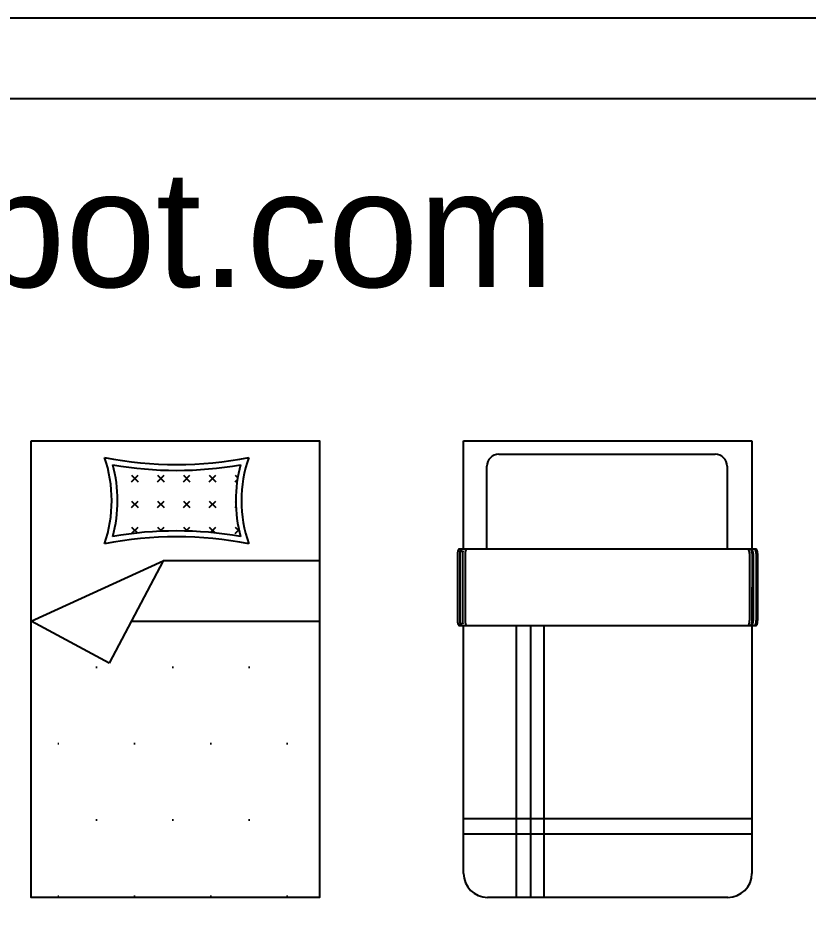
# Model space of a CAD drawing. Header units: inches. Extents: x 8.1 to 50.6, y 12.7 to 37.5.
# Drawn here: x 15.957 to 19.246, y 33.798 to 37.522 of the extents above; entities that cross this region are included whole.
import ezdxf

# ---------------------------------------------------------------- set-up
doc = ezdxf.new("R2010")
doc.units = ezdxf.units.IN
doc.header["$MEASUREMENT"] = 0
for name, color, linetype in [('02', 2, 'Continuous'), ('4', 4, 'Continuous'), ('kadrbm', 4, 'Continuous')]:
    doc.layers.add(name, color=color, linetype=linetype)
doc.styles.add('bmmm', font='swissel.ttf')

# ---------------------------------------------------------------- blocks, each defined once
blk = doc.blocks.new('kadrbm')
at = {"layer": 'kadrbm', "color": 4}
blk.add_lwpolyline([(0, 0), (0, 24.7972), (21, 24.7972), (21, 0), (0, 0)], close=True, dxfattribs=at)
blk.add_lwpolyline([(20.6631, 0.3257), (20.6631, 24.4603), (0.3369, 24.4603), (0.3369, 0.3257), (20.6631, 0.3257)], dxfattribs=at)
at = {"layer": 'kadrbm', "color": 211, "true_color": 0xf674fb, "style": 'bmmm'}
blk.add_text('www.cad-libraries.blogspot.com', height=0.485134, dxfattribs=at).set_placement((0.5726, 23.6772))

msp = doc.modelspace()

# ---------------------------------------------------------------- hatches: boundary and pattern name
at = {"layer": '4'}
h = msp.add_hatch(dxfattribs=at)
h.set_pattern_fill('CROSS', color=256, scale=0.012, angle=315, style=0)
h.set_pattern_definition([(315, (24.51261, 43.701605), (0.10776307, -3e-17), [0.0381, -0.1143]), (45, (24.51261, 43.674664), (3e-17, 0.10776307), [0.0381, -0.1143])])
h.paths.add_polyline_path([(16.8832, 35.3646, -0.130945), (16.8832, 35.6628, -0.086916), (16.3522, 35.6628, -0.130945), (16.3522, 35.3646, -0.086916)])
h = msp.add_hatch(dxfattribs=at)
h.set_pattern_fill('DOTS', color=256, scale=0.2, style=0)
h.set_pattern_definition([(0, (-95.31747, 53.55338), (0.15875, 0.3175), [0, -0.3175])])
h.paths.add_polyline_path([(16.3372, 34.8379), (16.0122, 35.0129), (16.0122, 33.8629), (17.2122, 33.8629), (17.2122, 35.0129), (16.4298, 35.0129)])

# ---------------------------------------------------------------- linework, layer by layer
at = {"layer": '02'}
for points in [[(18.0906, 34.994), (18.0906, 33.8629)], [(19.0122, 34.1895), (17.8122, 34.1895)]]:
    msp.add_lwpolyline(points, dxfattribs=at)
at = {"layer": '4'}
for p, q in [((17.8122, 35.7629), (19.012, 35.7629)), ((17.8122, 35.3123), (17.8122, 35.7629)), ((17.959, 35.7068), (18.8592, 35.7068)), ((17.909, 35.3123), (17.909, 35.6568)), ((18.9092, 35.6568), (18.9092, 35.3123)), ((19.0306, 35.3123), (17.7922, 35.3123)), ((17.787, 35.2932), (17.787, 35.0156)), ((17.7961, 35.2932), (17.7961, 35.0156)), ((17.8078, 35.2932), (17.8078, 35.0156)), ((17.8186, 35.2932), (17.8186, 35.0156)), ((19.002, 35.2932), (19.002, 35.0156)), ((19.0126, 35.2932), (19.0125, 35.0156)), ((19.0172, 35.2932), (19.0172, 35.0156)), ((19.0296, 35.2932), (19.0296, 35.0156)), ((19.0357, 35.2932), (19.0357, 35.0156)), ((16.0122, 35.0129), (16.5622, 35.2629)), ((16.5622, 35.2629), (16.3372, 34.8379)), ((17.2122, 35.2629), (16.5622, 35.2629)), ((16.3372, 34.8379), (16.0122, 35.0129)), ((16.4298, 35.0129), (17.2122, 35.0129)), ((17.7922, 34.994), (19.0306, 34.994)), ((17.8122, 33.9629), (17.8122, 34.9935)), ((19.0122, 34.994), (19.0122, 33.9629)), ((18.9122, 33.8629), (17.9122, 33.8629))]:
    msp.add_line(p, q, dxfattribs=at)
for points in [[(16.0122, 35.7629), (17.2122, 35.7629), (17.2122, 33.8629), (16.0122, 33.8629), (16.0122, 35.7629)], [(19.012, 35.7629), (19.0122, 35.3123)], [(17.7922, 35.3123), (17.7918, 35.3118), (17.7915, 35.3112), (17.7911, 35.3107), (17.7908, 35.3101), (17.7905, 35.3096), (17.7902, 35.309), (17.79, 35.3084), (17.7897, 35.3078), (17.7894, 35.3072), (17.7892, 35.3066), (17.789, 35.306), (17.7887, 35.3054), (17.7885, 35.3048), (17.7883, 35.3042), (17.7882, 35.3036), (17.788, 35.3029), (17.7878, 35.3023), (17.7877, 35.3017), (17.7876, 35.301), (17.7875, 35.3004), (17.7874, 35.2997), (17.7873, 35.2991), (17.7872, 35.2984), (17.7871, 35.2978), (17.7871, 35.2971), (17.787, 35.2965), (17.787, 35.2958), (17.787, 35.2952), (17.787, 35.2945), (17.787, 35.2939), (17.787, 35.2932)], [(17.8012, 35.3123), (17.8009, 35.3118), (17.8006, 35.3112), (17.8002, 35.3107), (17.7999, 35.3101), (17.7996, 35.3096), (17.7993, 35.309), (17.7991, 35.3084), (17.7988, 35.3078), (17.7985, 35.3072), (17.7983, 35.3066), (17.7981, 35.306), (17.7978, 35.3054), (17.7976, 35.3048), (17.7974, 35.3042), (17.7973, 35.3036), (17.7971, 35.3029), (17.7969, 35.3023), (17.7968, 35.3017), (17.7967, 35.301), (17.7965, 35.3004), (17.7964, 35.2997), (17.7964, 35.2991), (17.7963, 35.2984), (17.7962, 35.2978), (17.7962, 35.2971), (17.7961, 35.2965), (17.7961, 35.2958), (17.7961, 35.2952), (17.7961, 35.2945), (17.7961, 35.2939), (17.7961, 35.2932)], [(17.8029, 35.3123), (17.8026, 35.3118), (17.8023, 35.3112), (17.8019, 35.3107), (17.8016, 35.3101), (17.8013, 35.3096), (17.801, 35.309), (17.8007, 35.3084), (17.8005, 35.3078), (17.8002, 35.3072), (17.8, 35.3066), (17.7997, 35.306), (17.7995, 35.3054), (17.7993, 35.3048), (17.7991, 35.3042), (17.7989, 35.3036), (17.8088, 35.3029), (17.8086, 35.3023), (17.8085, 35.3017), (17.8084, 35.301), (17.8082, 35.3004), (17.8081, 35.2997), (17.808, 35.2991), (17.808, 35.2984), (17.8079, 35.2978), (17.8078, 35.2971), (17.8078, 35.2965), (17.8078, 35.2958), (17.8078, 35.2952), (17.8078, 35.2945), (17.8078, 35.2939), (17.8078, 35.2932)], [(17.8237, 35.3123), (17.8234, 35.3118), (17.823, 35.3112), (17.8227, 35.3107), (17.8224, 35.3101), (17.8221, 35.3096), (17.8218, 35.309), (17.8215, 35.3084), (17.8213, 35.3078), (17.821, 35.3072), (17.8208, 35.3066), (17.8205, 35.306), (17.8203, 35.3054), (17.8201, 35.3048), (17.8199, 35.3042), (17.8197, 35.3036), (17.8196, 35.3029), (17.8194, 35.3023), (17.8193, 35.3017), (17.8191, 35.301), (17.819, 35.3004), (17.8189, 35.2997), (17.8188, 35.2991), (17.8187, 35.2984), (17.8187, 35.2978), (17.8186, 35.2971), (17.8186, 35.2965), (17.8186, 35.2958), (17.8186, 35.2952), (17.8186, 35.2945), (17.8186, 35.2939), (17.8186, 35.2932)], [(19.002, 35.2932), (19.0021, 35.2939), (19.0021, 35.2945), (19.0021, 35.2952), (19.0021, 35.2958), (19.002, 35.2965), (19.002, 35.2971), (19.002, 35.2978), (19.0019, 35.2984), (19.0018, 35.2991), (19.0017, 35.2997), (19.0016, 35.3004), (19.0015, 35.301), (19.0014, 35.3017), (19.0012, 35.3023), (19.0011, 35.3029), (19.0009, 35.3036), (19.0007, 35.3042), (19.0005, 35.3048), (19.0003, 35.3054), (19.0001, 35.306), (18.9999, 35.3066), (18.9996, 35.3072), (18.9994, 35.3078), (18.9991, 35.3084), (18.9988, 35.309), (18.9985, 35.3096), (18.9982, 35.3101), (18.9979, 35.3107), (18.9976, 35.3112), (18.9973, 35.3118), (18.9969, 35.3123)], [(19.0126, 35.2932), (19.0126, 35.2939), (19.0126, 35.2945), (19.0126, 35.2952), (19.0126, 35.2958), (19.0126, 35.2965), (19.0125, 35.2971), (19.0125, 35.2978), (19.0124, 35.2984), (19.0123, 35.2991), (19.0122, 35.2997), (19.0121, 35.3004), (19.012, 35.301), (19.0119, 35.3017), (19.0118, 35.3023), (19.0116, 35.3029), (19.0114, 35.3036), (19.0112, 35.3042), (19.0111, 35.3048), (19.0108, 35.3054), (19.0106, 35.306), (19.0104, 35.3066), (19.0102, 35.3072), (19.0099, 35.3078), (19.0096, 35.3084), (19.0093, 35.309), (19.0091, 35.3096), (19.0088, 35.3101), (19.0084, 35.3107), (19.0081, 35.3112), (19.0078, 35.3118), (19.0074, 35.3123)], [(19.0172, 35.2932), (19.0173, 35.2939), (19.0173, 35.2945), (19.0173, 35.2952), (19.0173, 35.2958), (19.0172, 35.2965), (19.0172, 35.2971), (19.0172, 35.2978), (19.0171, 35.2984), (19.017, 35.2991), (19.0169, 35.2997), (19.0168, 35.3004), (19.0167, 35.301), (19.0166, 35.3017), (19.0164, 35.3023), (19.0163, 35.3029), (19.0161, 35.3036), (19.0159, 35.3042), (19.0157, 35.3048), (19.0155, 35.3054), (19.0153, 35.306), (19.0151, 35.3066), (19.0148, 35.3072), (19.0146, 35.3078), (19.0143, 35.3084), (19.014, 35.309), (19.0137, 35.3096), (19.0134, 35.3101), (19.0131, 35.3107), (19.0128, 35.3112), (19.0125, 35.3118), (19.0121, 35.3123)], [(19.0296, 35.2932), (19.0296, 35.2939), (19.0296, 35.2945), (19.0296, 35.2952), (19.0296, 35.2958), (19.0296, 35.2965), (19.0295, 35.2971), (19.0295, 35.2978), (19.0294, 35.2984), (19.0294, 35.2991), (19.0293, 35.2997), (19.0292, 35.3004), (19.029, 35.301), (19.0289, 35.3017), (19.0288, 35.3023), (19.0286, 35.3029), (19.0284, 35.3036), (19.0283, 35.3042), (19.0281, 35.3048), (19.0279, 35.3054), (19.0276, 35.306), (19.0274, 35.3066), (19.0272, 35.3072), (19.0269, 35.3078), (19.0266, 35.3084), (19.0264, 35.309), (19.0261, 35.3096), (19.0258, 35.3101), (19.0255, 35.3107), (19.0251, 35.3112), (19.0248, 35.3118), (19.0244, 35.3123)], [(19.0357, 35.2932), (19.0358, 35.2939), (19.0358, 35.2945), (19.0358, 35.2952), (19.0358, 35.2958), (19.0357, 35.2965), (19.0357, 35.2971), (19.0357, 35.2978), (19.0356, 35.2984), (19.0355, 35.2991), (19.0354, 35.2997), (19.0353, 35.3004), (19.0352, 35.301), (19.0351, 35.3017), (19.0349, 35.3023), (19.0348, 35.3029), (19.0346, 35.3036), (19.0344, 35.3042), (19.0342, 35.3048), (19.034, 35.3054), (19.0338, 35.306), (19.0336, 35.3066), (19.0333, 35.3072), (19.0331, 35.3078), (19.0328, 35.3084), (19.0325, 35.309), (19.0322, 35.3096), (19.0319, 35.3101), (19.0316, 35.3107), (19.0313, 35.3112), (19.031, 35.3118), (19.0306, 35.3123)], [(17.787, 35.0156), (17.787, 35.0149), (17.7869, 35.0142), (17.7868, 35.0134), (17.7868, 35.0127), (17.7867, 35.012), (17.7867, 35.0112), (17.7867, 35.0105), (17.7868, 35.0097), (17.7868, 35.009), (17.7869, 35.0083), (17.787, 35.0075), (17.7871, 35.0068), (17.7872, 35.0061), (17.7873, 35.0053), (17.7875, 35.0046), (17.7876, 35.0039), (17.7878, 35.0032), (17.788, 35.0025), (17.7882, 35.0018), (17.7885, 35.0011), (17.7887, 35.0004), (17.789, 34.9997), (17.7893, 34.999), (17.7896, 34.9984), (17.7899, 34.9977), (17.7903, 34.9971), (17.7906, 34.9964), (17.791, 34.9958), (17.7914, 34.9952), (17.7917, 34.9946), (17.7922, 34.994)], [(17.7961, 35.0156), (17.796, 35.0149), (17.796, 35.0142), (17.7959, 35.0134), (17.7959, 35.0127), (17.7958, 35.012), (17.7958, 35.0112), (17.7958, 35.0105), (17.7959, 35.0097), (17.7959, 35.009), (17.796, 35.0083), (17.796, 35.0075), (17.7961, 35.0068), (17.7963, 35.0061), (17.7964, 35.0053), (17.7966, 35.0046), (17.7967, 35.0039), (17.7969, 35.0032), (17.7971, 35.0025), (17.7973, 35.0018), (17.7976, 35.0011), (17.7978, 35.0004), (17.7981, 34.9997), (17.7984, 34.999), (17.7987, 34.9984), (17.799, 34.9977), (17.7993, 34.9971), (17.7997, 34.9964), (17.8001, 34.9958), (17.8004, 34.9952), (17.8008, 34.9946), (17.8012, 34.994)], [(17.8078, 35.0156), (17.8077, 35.0149), (17.8077, 35.0142), (17.8076, 35.0134), (17.8075, 35.0127), (17.8075, 35.012), (17.8075, 35.0112), (17.8075, 35.0105), (17.8075, 35.0097), (17.8076, 35.009), (17.8077, 35.0083), (17.8077, 35.0075), (17.8078, 35.0068), (17.808, 35.0061), (17.8081, 35.0053), (17.8082, 35.0046), (17.8084, 35.0039), (17.8086, 35.0032), (17.8088, 35.0025), (17.799, 35.0018), (17.7993, 35.0011), (17.7995, 35.0004), (17.7998, 34.9997), (17.8001, 34.999), (17.8004, 34.9984), (17.8007, 34.9977), (17.801, 34.9971), (17.8014, 34.9964), (17.8017, 34.9958), (17.8021, 34.9952), (17.8025, 34.9946), (17.8029, 34.994)], [(17.8186, 35.0156), (17.8185, 35.0149), (17.8184, 35.0142), (17.8184, 35.0134), (17.8183, 35.0127), (17.8183, 35.012), (17.8183, 35.0112), (17.8183, 35.0105), (17.8183, 35.0097), (17.8184, 35.009), (17.8184, 35.0083), (17.8185, 35.0075), (17.8186, 35.0068), (17.8187, 35.0061), (17.8189, 35.0053), (17.819, 35.0046), (17.8192, 35.0039), (17.8194, 35.0032), (17.8196, 35.0025), (17.8198, 35.0018), (17.82, 35.0011), (17.8203, 35.0004), (17.8206, 34.9997), (17.8209, 34.999), (17.8212, 34.9984), (17.8215, 34.9977), (17.8218, 34.9971), (17.8222, 34.9964), (17.8225, 34.9958), (17.8229, 34.9952), (17.8233, 34.9946), (17.8237, 34.994)], [(18.9969, 34.994), (18.9973, 34.9946), (18.9977, 34.9952), (18.9981, 34.9958), (18.9985, 34.9964), (18.9988, 34.9971), (18.9992, 34.9977), (18.9995, 34.9984), (18.9998, 34.999), (19.0001, 34.9997), (19.0003, 35.0004), (19.0006, 35.0011), (19.0008, 35.0018), (19.0011, 35.0025), (19.0013, 35.0032), (19.0014, 35.0039), (19.0016, 35.0046), (19.0018, 35.0053), (19.0019, 35.0061), (19.002, 35.0068), (19.0021, 35.0075), (19.0022, 35.0083), (19.0023, 35.009), (19.0023, 35.0097), (19.0023, 35.0105), (19.0023, 35.0112), (19.0023, 35.012), (19.0023, 35.0127), (19.0023, 35.0134), (19.0022, 35.0142), (19.0021, 35.0149), (19.002, 35.0156)], [(19.0074, 34.994), (19.0078, 34.9946), (19.0082, 34.9952), (19.0086, 34.9958), (19.009, 34.9964), (19.0093, 34.9971), (19.0097, 34.9977), (19.01, 34.9984), (19.0103, 34.999), (19.0106, 34.9997), (19.0109, 35.0004), (19.0111, 35.0011), (19.0114, 35.0018), (19.0116, 35.0025), (19.0118, 35.0032), (19.012, 35.0039), (19.0121, 35.0046), (19.0123, 35.0053), (19.0124, 35.0061), (19.0125, 35.0068), (19.0126, 35.0075), (19.0127, 35.0083), (19.0128, 35.009), (19.0128, 35.0097), (19.0129, 35.0105), (19.0129, 35.0112), (19.0129, 35.012), (19.0128, 35.0127), (19.0128, 35.0134), (19.0127, 35.0142), (19.0126, 35.0149), (19.0125, 35.0156)], [(19.0121, 34.994), (19.0125, 34.9946), (19.0129, 34.9952), (19.0133, 34.9958), (19.0137, 34.9964), (19.014, 34.9971), (19.0144, 34.9977), (19.0147, 34.9984), (19.015, 34.999), (19.0153, 34.9997), (19.0155, 35.0004), (19.0158, 35.0011), (19.016, 35.0018), (19.0163, 35.0025), (19.0165, 35.0032), (19.0166, 35.0039), (19.0168, 35.0046), (19.017, 35.0053), (19.0171, 35.0061), (19.0172, 35.0068), (19.0173, 35.0075), (19.0174, 35.0083), (19.0175, 35.009), (19.0175, 35.0097), (19.0175, 35.0105), (19.0175, 35.0112), (19.0175, 35.012), (19.0175, 35.0127), (19.0175, 35.0134), (19.0174, 35.0142), (19.0173, 35.0149), (19.0172, 35.0156)], [(19.0244, 34.994), (19.0249, 34.9946), (19.0253, 34.9952), (19.0256, 34.9958), (19.026, 34.9964), (19.0264, 34.9971), (19.0267, 34.9977), (19.027, 34.9984), (19.0273, 34.999), (19.0276, 34.9997), (19.0279, 35.0004), (19.0281, 35.0011), (19.0284, 35.0018), (19.0286, 35.0025), (19.0288, 35.0032), (19.029, 35.0039), (19.0292, 35.0046), (19.0293, 35.0053), (19.0294, 35.0061), (19.0296, 35.0068), (19.0297, 35.0075), (19.0297, 35.0083), (19.0298, 35.009), (19.0298, 35.0097), (19.0299, 35.0105), (19.0299, 35.0112), (19.0299, 35.012), (19.0298, 35.0127), (19.0298, 35.0134), (19.0297, 35.0142), (19.0297, 35.0149), (19.0296, 35.0156)], [(19.0306, 34.994), (19.031, 34.9946), (19.0314, 34.9952), (19.0318, 34.9958), (19.0322, 34.9964), (19.0325, 34.9971), (19.0329, 34.9977), (19.0332, 34.9984), (19.0335, 34.999), (19.0338, 34.9997), (19.034, 35.0004), (19.0343, 35.0011), (19.0345, 35.0018), (19.0348, 35.0025), (19.035, 35.0032), (19.0351, 35.0039), (19.0353, 35.0046), (19.0355, 35.0053), (19.0356, 35.0061), (19.0357, 35.0068), (19.0358, 35.0075), (19.0359, 35.0083), (19.036, 35.009), (19.036, 35.0097), (19.036, 35.0105), (19.036, 35.0112), (19.036, 35.012), (19.036, 35.0127), (19.036, 35.0134), (19.0359, 35.0142), (19.0358, 35.0149), (19.0357, 35.0156)], [(18.0314, 34.994), (18.0314, 33.8629)], [(18.1463, 34.994), (18.1463, 33.8629)], [(19.0122, 34.1259), (17.8122, 34.1259)]]:
    msp.add_lwpolyline(points, dxfattribs=at)
for centre, radius, start, end in [((15.7927, 35.5137), 0.555, 341.0754, 18.9246), ((16.6177, 37.1787), 1.515, 258.5788, 281.4212), ((17.4427, 35.5137), 0.555, 161.0754, 198.9246), ((17.959, 35.6568), 0.05, 90, 180), ((18.8592, 35.6568), 0.05, 0, 90), ((16.6177, 37.1787), 1.539, 260.0651, 279.9349), ((15.7927, 35.5137), 0.579, 345.0797, 14.9203), ((17.4427, 35.5137), 0.579, 165.0797, 194.9203), ((16.6177, 33.8487), 1.539, 80.0651, 99.9349), ((16.6177, 33.8487), 1.515, 78.5788, 101.4212), ((17.9122, 33.9629), 0.1, 180, 270), ((18.9122, 33.9629), 0.1, 270, 0)]:
    msp.add_arc(centre, radius, start, end, dxfattribs=at)

# ---------------------------------------------------------------- block references
at = {"layer": 'kadrbm'}
msp.add_blockref('kadrbm', (8.05, 12.725), dxfattribs=at)

doc.saveas('drawing.dxf')
